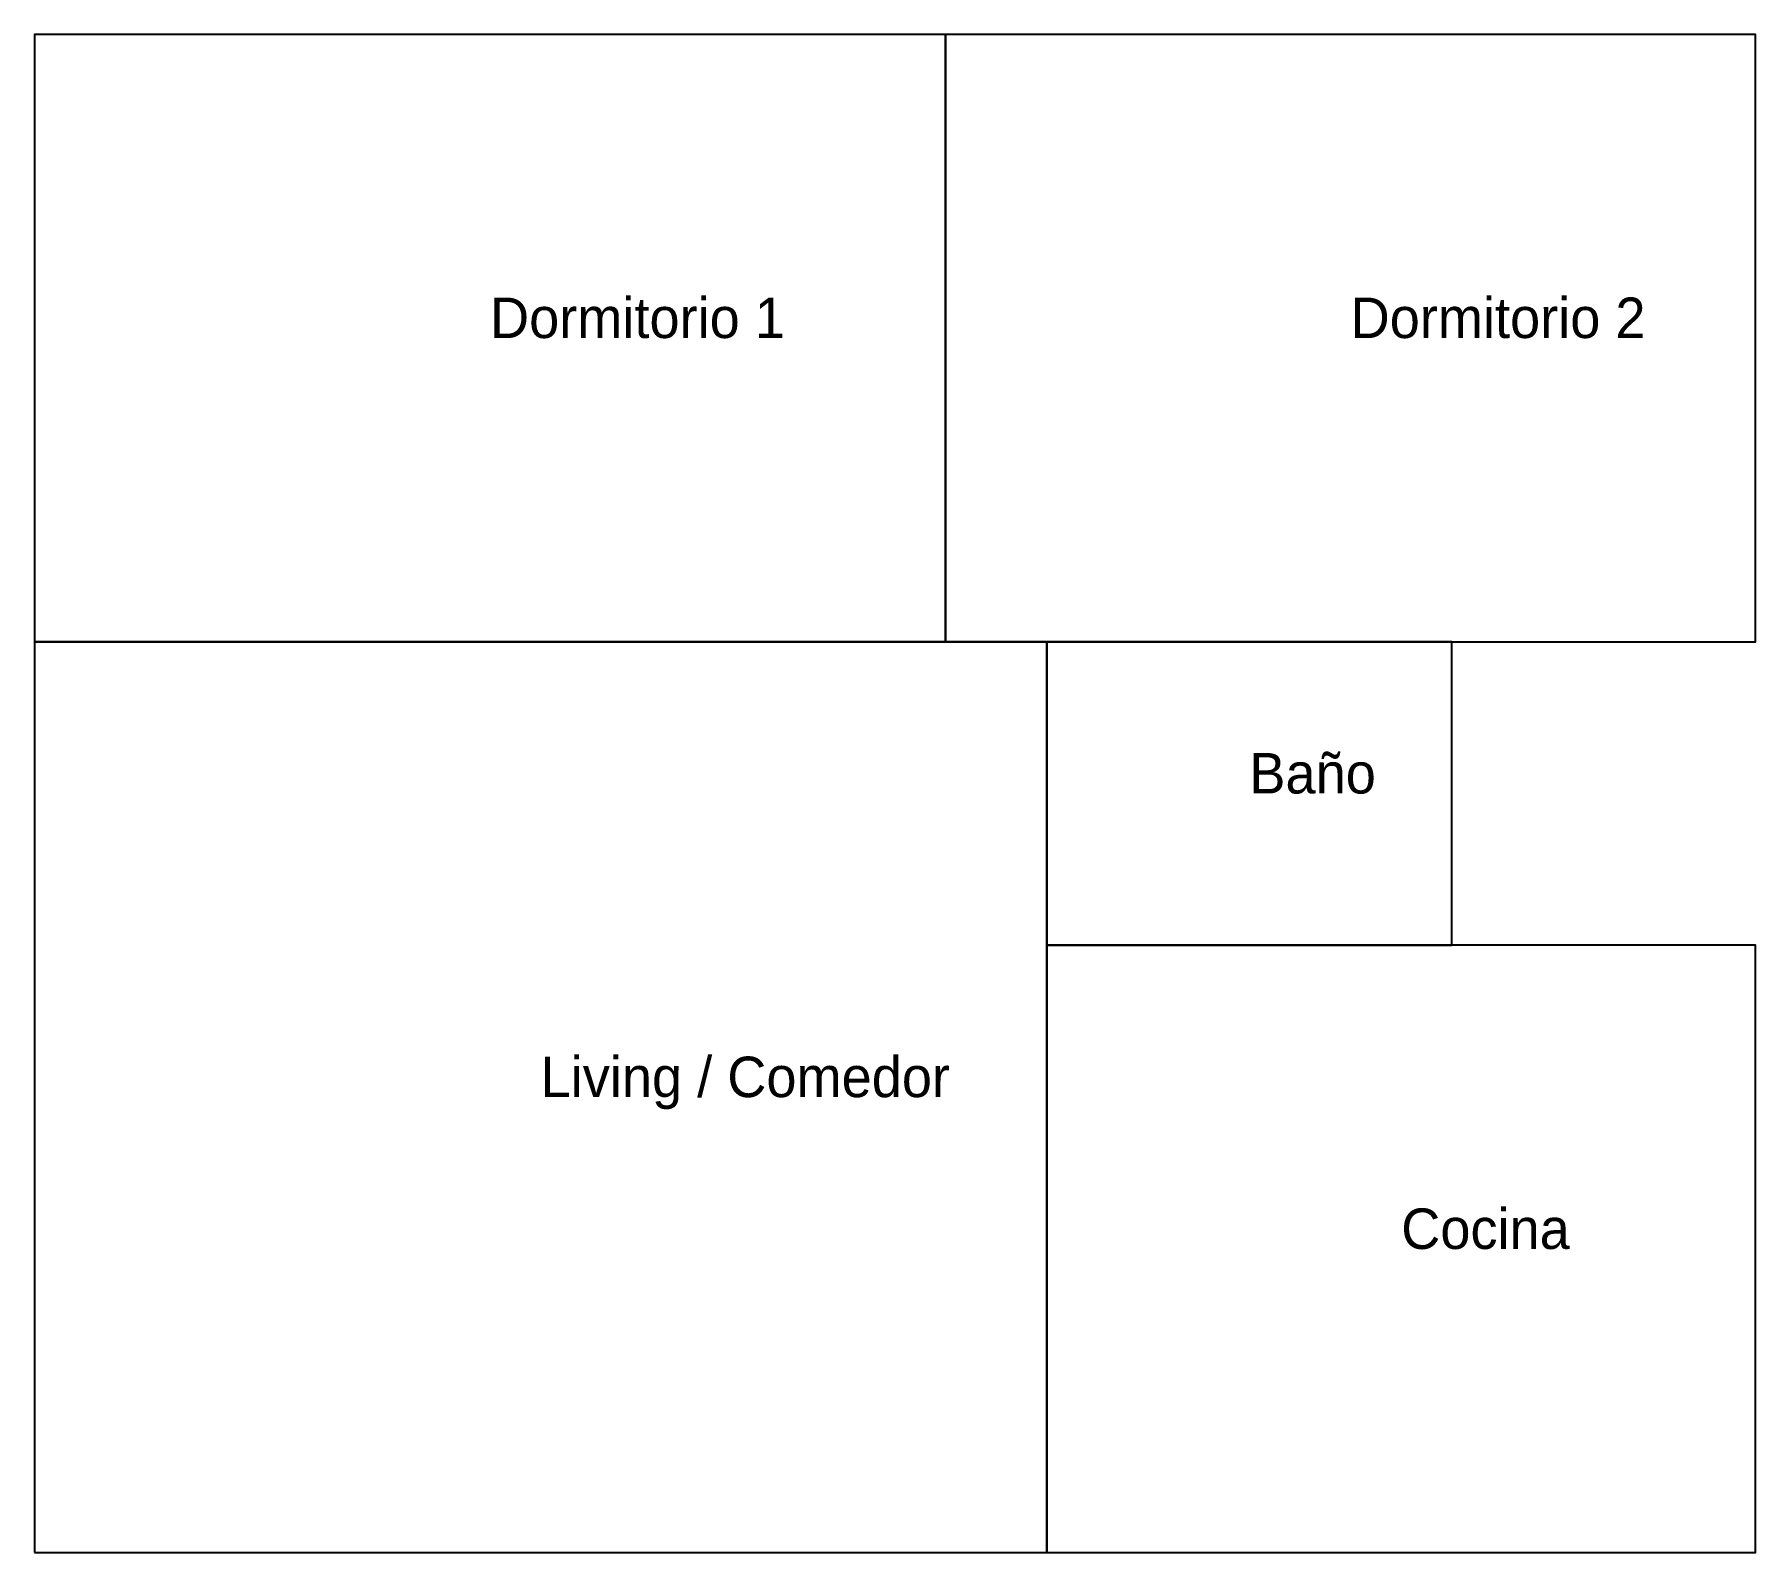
# Model space of a CAD drawing. Header units: millimetres. Extents: x 0 to 8500, y 0 to 7500.
import ezdxf

# ---------------------------------------------------------------- set-up
doc = ezdxf.new("R2010")
doc.units = ezdxf.units.MM
for name, color, linetype in [('BANO', 5, 'Continuous'), ('COCINA', 2, 'Continuous'), ('DORMITORIO-1', 3, 'Continuous'), ('DORMITORIO-2', 4, 'Continuous'), ('LIVING-COMEDOR', 1, 'Continuous'), ('TEXTOS-RECINTO', 7, 'Continuous')]:
    doc.layers.add(name, color=color, linetype=linetype)

msp = doc.modelspace()

# ---------------------------------------------------------------- linework, layer by layer
at = {"layer": 'BANO'}
msp.add_lwpolyline([(5000, 3000), (7000, 3000), (7000, 4500), (5000, 4500)], close=True, dxfattribs=at)
at = {"layer": 'COCINA'}
msp.add_lwpolyline([(5000, 0), (8500, 0), (8500, 3000), (5000, 3000)], close=True, dxfattribs=at)
at = {"layer": 'DORMITORIO-1'}
msp.add_lwpolyline([(0, 4500), (4500, 4500), (4500, 7500), (0, 7500)], close=True, dxfattribs=at)
at = {"layer": 'DORMITORIO-2'}
msp.add_lwpolyline([(4500, 4500), (8500, 4500), (8500, 7500), (4500, 7500)], close=True, dxfattribs=at)
at = {"layer": 'LIVING-COMEDOR'}
msp.add_lwpolyline([(0, 0), (5000, 0), (5000, 4500), (0, 4500)], close=True, dxfattribs=at)

# ---------------------------------------------------------------- texts
at = {"layer": 'TEXTOS-RECINTO'}
for s, p in [('Dormitorio 1', (2250, 6000)), ('Dormitorio 2', (6500, 6000)), ('Baño', (6000, 3750)), ('Living / Comedor', (2500, 2250)), ('Cocina', (6750, 1500))]:
    msp.add_text(s, height=200, dxfattribs=at).set_placement(p)

doc.saveas('drawing.dxf')
